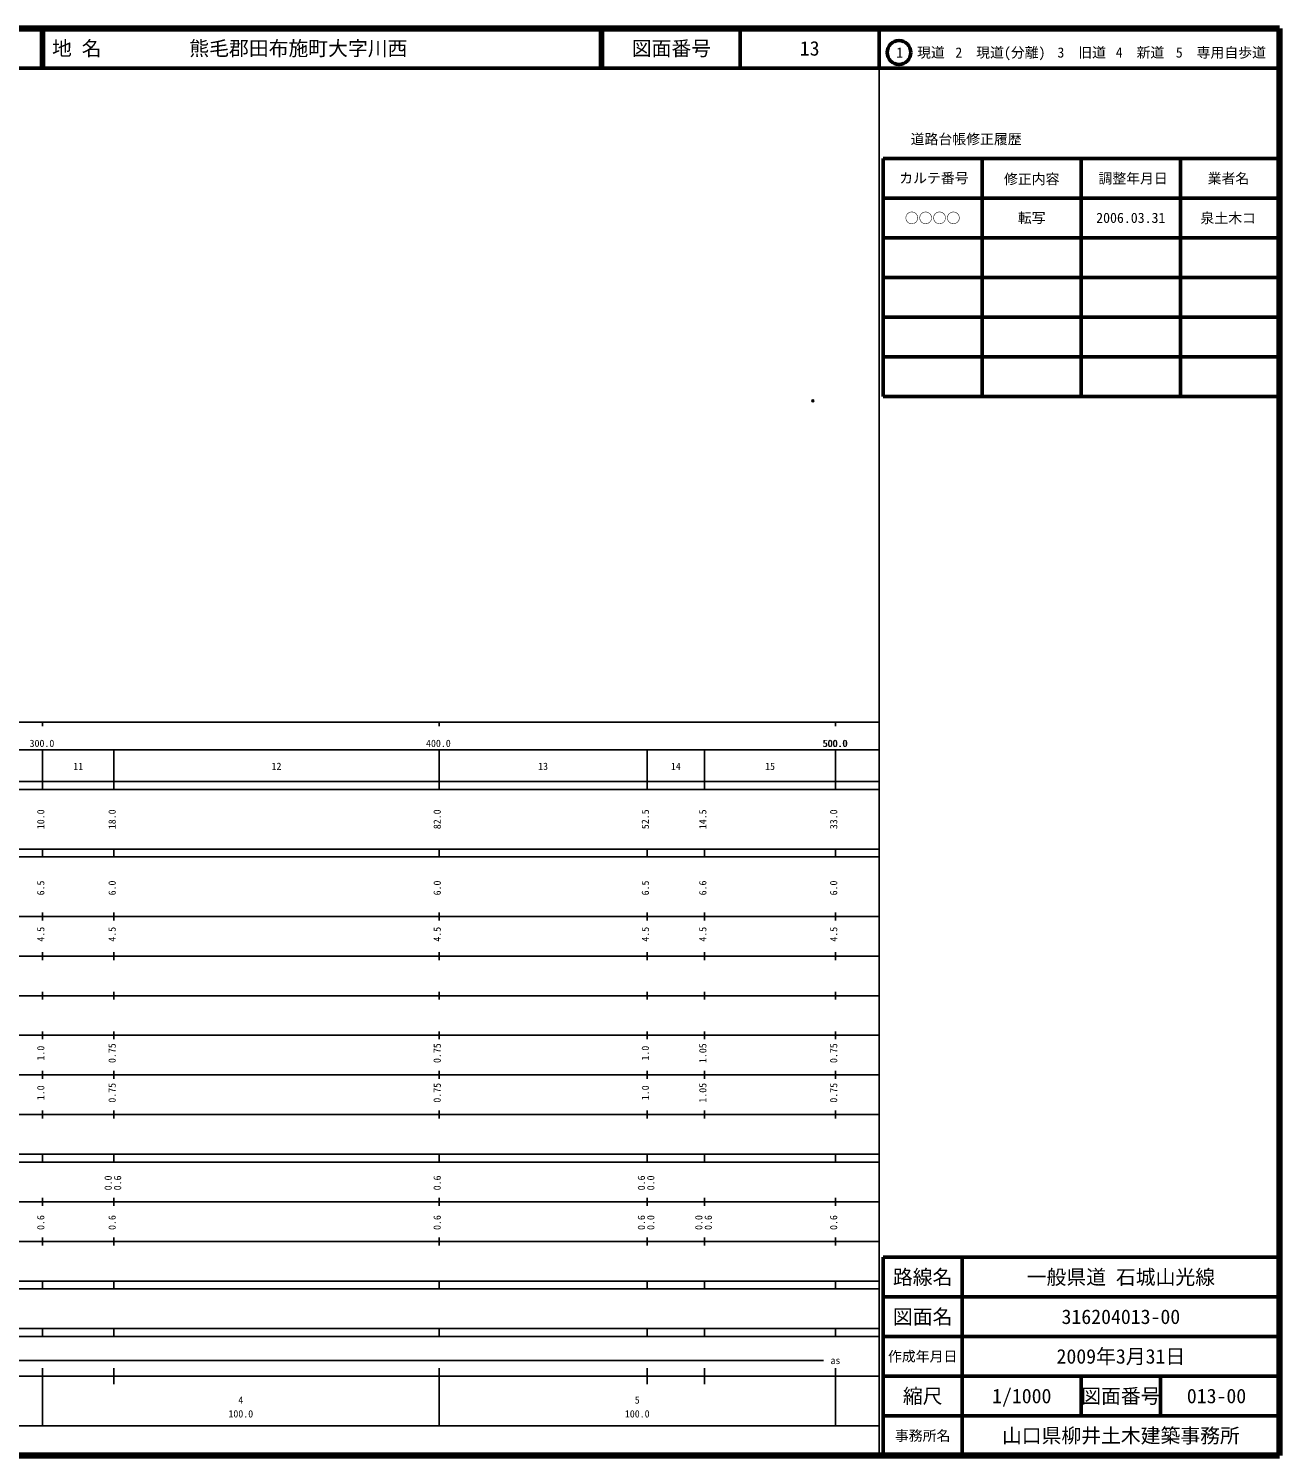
# Model space of a CAD drawing. Units: millimetres on the paper. Extents: x 40 to 680, y 20 to 380.
# Drawn here: x 364.5 to 680, y 20 to 380 of the extents above; entities that cross this region are included whole.
import ezdxf
from ezdxf.enums import TextEntityAlignment as Align

# ---------------------------------------------------------------- set-up
doc = ezdxf.new("R2010")
doc.units = ezdxf.units.MM
doc.header["$PDMODE"] = 32
doc.header["$PDSIZE"] = 0.5
doc.layers.add('M-OTRS', color=6, linetype='Continuous')
doc.layers.add('M-TTL-TXT', color=7, linetype='Continuous')
for name, color, linetype, lineweight in [('M-TTL', 2, 'Continuous', 140), ('M-TTL-BAND', 7, 'Continuous', 25), ('M-TTL-FRAM', 2, 'Continuous', 50), ('M-TTL-LINE', 7, 'Continuous', 50)]:
    doc.layers.add(name, color=color, linetype=linetype, lineweight=lineweight)
doc.styles.add('ＭＳ ゴシック', font='')
doc.styles.get('ＭＳ ゴシック').set_extended_font_data('MS Gothic')

msp = doc.modelspace()

# ---------------------------------------------------------------- linework, layer by layer
at = {"layer": 'M-OTRS'}
msp.add_point((562.296, 286.044), dxfattribs=at)
at = {"layer": 'M-TTL'}
for p, q in [((680, 380), (40, 380)), ((680, 20), (680, 380)), ((40, 20), (680, 20))]:
    msp.add_line(p, q, dxfattribs=at)
at = {"layer": 'M-TTL-BAND'}
for p, q in [((579, 20), (579, 370)), ((40, 205), (579, 205)), ((368, 205), (368, 204)), ((468, 205), (468, 204)), ((568, 205), (568, 204)), ((68, 198), (579, 198)), ((368, 188), (368, 198)), ((386, 188), (386, 198)), ((468, 188), (468, 198)), ((520.5, 188), (520.5, 198)), ((535, 188), (535, 198)), ((568, 188), (568, 198)), ((40, 190), (579, 190)), ((40, 188), (579, 188)), ((40, 173), (579, 173)), ((368, 171), (368, 173)), ((386, 171), (386, 173)), ((468, 171), (468, 173)), ((520.5, 171), (520.5, 173)), ((535, 171), (535, 173)), ((568, 171), (568, 173)), ((40, 171), (579, 171)), ((40, 156), (579, 156)), ((368, 155), (368, 157)), ((386, 155), (386, 157)), ((468, 155), (468, 157)), ((520.5, 155), (520.5, 157)), ((535, 155), (535, 157)), ((568, 155), (568, 157)), ((46, 146), (579, 146)), ((368, 145), (368, 147)), ((386, 145), (386, 147)), ((468, 145), (468, 147)), ((520.5, 145), (520.5, 147)), ((535, 145), (535, 147)), ((568, 145), (568, 147)), ((368, 135), (368, 137)), ((386, 135), (386, 137)), ((468, 135), (468, 137)), ((520.5, 135), (520.5, 137)), ((535, 135), (535, 137)), ((568, 135), (568, 137)), ((52, 136), (579, 136)), ((46, 126), (579, 126)), ((368, 125), (368, 127)), ((386, 125), (386, 127)), ((468, 125), (468, 127)), ((520.5, 125), (520.5, 127)), ((535, 125), (535, 127)), ((568, 125), (568, 127)), ((52, 116), (579, 116)), ((368, 115), (368, 117)), ((386, 115), (386, 117)), ((468, 115), (468, 117)), ((520.5, 115), (520.5, 117)), ((535, 115), (535, 117)), ((568, 115), (568, 117)), ((46, 106), (579, 106)), ((368, 105), (368, 107)), ((386, 105), (386, 107)), ((468, 105), (468, 107)), ((520.5, 105), (520.5, 107)), ((535, 105), (535, 107)), ((568, 105), (568, 107)), ((40, 96), (579, 96)), ((40, 94), (579, 94)), ((368, 94), (368, 96)), ((386, 94), (386, 96)), ((468, 94), (468, 96)), ((520.5, 94), (520.5, 96)), ((535, 94), (535, 96)), ((568, 94), (568, 96)), ((49, 84), (579, 84)), ((368, 83), (368, 85)), ((386, 83), (386, 85)), ((468, 83), (468, 85)), ((520.5, 83), (520.5, 85)), ((535, 83), (535, 85)), ((568, 83), (568, 85)), ((40, 74), (579, 74)), ((368, 73), (368, 75)), ((386, 73), (386, 75)), ((468, 73), (468, 75)), ((520.5, 73), (520.5, 75)), ((535, 73), (535, 75)), ((568, 73), (568, 75)), ((40, 64), (579, 64)), ((40, 62), (579, 62)), ((368, 62), (368, 64)), ((386, 62), (386, 64)), ((468, 62), (468, 64)), ((520.5, 62), (520.5, 64)), ((535, 62), (535, 64)), ((568, 62), (568, 64)), ((40, 52), (579, 52)), ((368, 50), (368, 52)), ((386, 50), (386, 52)), ((468, 50), (468, 52)), ((520.5, 50), (520.5, 52)), ((535, 50), (535, 52)), ((568, 50), (568, 52)), ((40, 50), (579, 50)), ((71, 44), (565, 44)), ((40, 40), (579, 40)), ((368, 27.5), (368, 42)), ((386, 38), (386, 42)), ((468, 27.5), (468, 42)), ((520.5, 38), (520.5, 42)), ((535, 38), (535, 42)), ((568, 27.5), (568, 42)), ((68, 27.5), (579, 27.5))]:
    msp.add_line(p, q, dxfattribs=at)
at = {"layer": 'M-TTL-FRAM'}
for p, q in [((580, 347.197), (580, 287.197)), ((580, 347.197), (680, 347.197)), ((580, 287.197), (680, 287.197)), ((680, 70), (580, 70)), ((580, 70), (580, 20))]:
    msp.add_line(p, q, dxfattribs=at)
at = {"layer": 'M-TTL-LINE'}
for p, q in [((367.75, 380), (367.75, 370)), ((368.25, 380), (368.25, 370)), ((508.747, 380), (508.747, 370)), ((509.247, 380), (509.247, 370)), ((543.997, 380), (543.997, 370)), ((579, 380), (579, 370)), ((40, 370), (680, 370)), ((605, 347.197), (605, 287.197)), ((630, 347.197), (630, 287.197)), ((655, 347.197), (655, 287.197)), ((580, 337.197), (680, 337.197)), ((580, 327.197), (680, 327.197)), ((580, 317.197), (680, 317.197)), ((580, 307.197), (680, 307.197)), ((580, 297.197), (680, 297.197)), ((600, 70), (600, 20)), ((680, 60), (580, 60)), ((680, 50), (580, 50)), ((680, 40), (580, 40)), ((630, 40), (630, 30)), ((650, 40), (650, 30)), ((680, 30), (580, 30))]:
    msp.add_line(p, q, dxfattribs=at)
msp.add_circle((584.031, 373.958), 3, dxfattribs=at)

# ---------------------------------------------------------------- texts
at = {"layer": 'M-TTL-BAND', "style": 'ＭＳ ゴシック'}
for s, p in [('300.0', (367.844, 198.195)), ('400.0', (467.844, 198.195)), ('500.0', (567.844, 198.195)), ('500.0', (568, 198.195)), ('11', (377, 192.405)), ('12', (427, 192.405)), ('13', (494.25, 192.405)), ('14', (527.75, 192.405)), ('15', (551.5, 192.405)), ('as', (568, 42.5)), ('4', (418, 32.523)), ('5', (518, 32.523)), ('100.0', (418, 29.033)), ('100.0', (518, 29.033))]:
    msp.add_text(s, height=1.833, dxfattribs=at).set_placement(p, align=Align.BOTTOM_CENTER)
for s, p in [('10.0', (369, 180.5)), ('18.0', (387, 180.5)), ('82.0', (469, 180.5)), ('52.5', (521.5, 180.5)), ('14.5', (536, 180.5)), ('33.0', (569, 180.5)), ('6.5', (369, 163.174)), ('6.0', (387, 163.174)), ('6.0', (469, 163.174)), ('6.5', (521.5, 163.174)), ('6.6', (536, 163.174)), ('6.0', (569, 163.174)), ('4.5', (369, 151.5)), ('4.5', (387, 151.5)), ('4.5', (469, 151.5)), ('4.5', (521.5, 151.5)), ('4.5', (536, 151.5)), ('4.5', (569, 151.5)), ('1.0', (369, 121.5)), ('0.75', (387, 121.5)), ('0.75', (469, 121.5)), ('1.0', (521.5, 121.5)), ('1.05', (536, 121.5)), ('0.75', (569, 121.5)), ('1.0', (369, 111.5)), ('0.75', (387, 111.5)), ('0.75', (469, 111.5)), ('1.0', (521.5, 111.5)), ('1.05', (536, 111.5)), ('0.75', (569, 111.5)), ('0.0', (386, 88.764)), ('0.6', (388.37, 88.764)), ('0.6', (469, 88.764)), ('0.6', (520.5, 88.764)), ('0.0', (522.87, 88.764)), ('0.6', (369, 78.764)), ('0.6', (387, 78.764)), ('0.6', (469, 78.764)), ('0.6', (520.5, 78.764)), ('0.0', (522.87, 78.764)), ('0.0', (535, 78.764)), ('0.6', (537.37, 78.764)), ('0.6', (569, 78.764))]:
    msp.add_text(s, height=1.833, rotation=90, dxfattribs=at).set_placement(p, align=Align.BOTTOM_CENTER)
at = {"layer": 'M-TTL-TXT', "style": 'ＭＳ ゴシック'}
for s, p in [('地 名', (370.38, 375)), ('熊毛郡田布施町大字川西', (405.024, 375))]:
    msp.add_text(s, height=3.666, dxfattribs=at).set_placement(p, align=Align.MIDDLE_LEFT)
for s, height, p in [('図面番号', 3.666, (526.622, 375)), ('13', 3.666, (561.497, 375)), ('1\u3000現道', 2.566, (589.448, 373.958)), ('2\u3000現道(分離)', 2.566, (609.619, 373.958)), ('3\u3000旧道', 2.566, (630.121, 373.958)), ('4\u3000新道', 2.566, (644.824, 373.958)), ('5\u3000専用自歩道', 2.566, (665.228, 373.958)), ('道路台帳修正履歴', 2.566, (600.968, 352.113)), ('カルテ番号', 2.566, (592.839, 342.277)), ('修正内容', 2.566, (617.509, 342.023)), ('調整年月日', 2.566, (643.089, 342.197)), ('業者名', 2.566, (667.134, 342.197)), ('○○○○', 2.566, (592.5, 332.189)), ('転写', 2.566, (617.5, 332.245)), ('2006.03.31', 2.566, (642.5, 332.245)), ('泉土木コ', 2.566, (667.077, 332.189)), ('路線名', 3.666, (590, 65)), ('路線名', 3.666, (590, 65)), ('一般県道 石城山光線', 3.666, (640, 65)), ('図面名', 3.666, (590, 55)), ('図面名', 3.666, (590, 55)), ('316204013-00', 3.666, (640, 55)), ('2009年3月31日', 3.666, (640, 45)), ('作成年月日', 2.566, (590, 45)), ('作成年月日', 2.566, (590, 45)), ('縮尺', 3.666, (590, 35)), ('縮尺', 3.666, (590, 35)), ('1/1000', 3.666, (615, 35)), ('図面番号', 3.666, (640, 35)), ('図面番号', 3.666, (640, 35)), ('013-00', 3.666, (664.125, 35)), ('事務所名', 2.566, (590, 25)), ('事務所名', 2.566, (590, 25)), ('山口県柳井土木建築事務所', 3.666, (640, 25))]:
    msp.add_text(s, height=height, dxfattribs=at).set_placement(p, align=Align.MIDDLE_CENTER)

doc.saveas('drawing.dxf')
